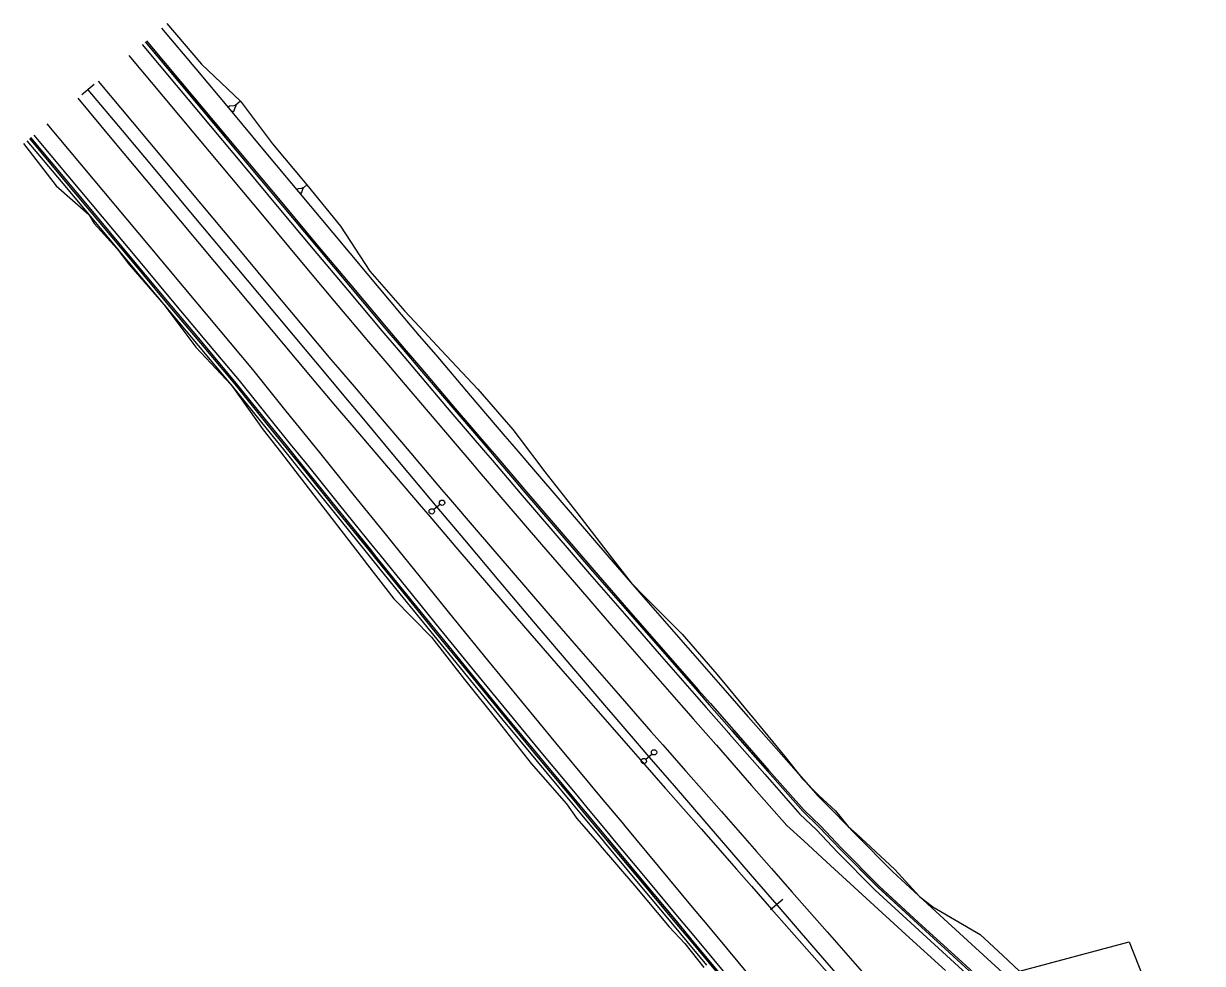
# Model space of a CAD drawing. Extents: x 383808 to 384559, y 802827 to 803490.
# Drawn here: x 383808.2 to 383918.7, y 803311.9 to 803400 of the extents above; entities that cross this region are included whole.
import ezdxf

# ---------------------------------------------------------------- set-up
doc = ezdxf.new("R2010")
doc.units = 0
doc.layers.get('0').update_dxf_attribs({"linetype": 'CONTINUOUS'})

msp = doc.modelspace()

# ---------------------------------------------------------------- linework, layer by layer
at = {"color": 3}
for p, q in [((383814.8135, 803394.2879), (383813.663, 803393.3255)), ((383879.3608, 803317.9273), (383878.2252, 803316.9473))]:
    msp.add_line(p, q, dxfattribs=at)
at = {"color": 7}
for p, q in [((383828.5355, 803392.7287), (383828.1826, 803392.4336)), ((383827.4427, 803392.1916), (383827.4443, 803392.2101)), ((383827.4478, 803392.1445), (383827.4427, 803392.1916)), ((383827.4443, 803392.2101), (383827.446, 803392.2286)), ((383827.446, 803392.2286), (383827.4577, 803392.2556)), ((383827.4698, 803392.0772), (383827.4478, 803392.1445)), ((383827.4577, 803392.2556), (383827.4678, 803392.264)), ((383827.4678, 803392.264), (383827.5065, 803392.2792)), ((383827.485, 803392.0385), (383827.4698, 803392.0772)), ((383827.5087, 803391.9898), (383827.485, 803392.0385)), ((383827.5065, 803392.2792), (383827.535, 803392.286)), ((383827.5576, 803391.9108), (383827.5087, 803391.9898)), ((383827.535, 803392.286), (383827.922, 803392.3355)), ((383827.6267, 803391.8486), (383827.5576, 803391.9108)), ((383827.6705, 803391.8168), (383827.6267, 803391.8486)), ((383827.7059, 803391.7949), (383827.6705, 803391.8168)), ((383827.7682, 803391.7614), (383827.7059, 803391.7949)), ((383827.8137, 803391.748), (383827.7682, 803391.7614)), ((383827.8322, 803391.7464), (383827.8137, 803391.748)), ((383827.8507, 803391.7447), (383827.8322, 803391.7464)), ((383827.8793, 803391.7515), (383827.8507, 803391.7447)), ((383827.8894, 803391.7599), (383827.8793, 803391.7515)), ((383827.9112, 803391.7953), (383827.8894, 803391.7599)), ((383827.9229, 803391.8223), (383827.9112, 803391.7953)), ((383827.922, 803392.3355), (383828.0364, 803392.3627)), ((383828.04, 803392.1944), (383827.9229, 803391.8223)), ((383828.0364, 803392.3627), (383828.0851, 803392.3863)), ((383828.087, 803392.3022), (383828.04, 803392.1944)), ((383828.0851, 803392.3863), (383828.1339, 803392.4099)), ((383828.1189, 803392.346), (383828.087, 803392.3022)), ((383828.1507, 803392.3898), (383828.1189, 803392.346)), ((383828.1339, 803392.4099), (383828.1826, 803392.4336)), ((383828.1826, 803392.4336), (383828.1507, 803392.3898)), ((383834.7457, 803384.8862), (383834.4671, 803384.6532)), ((383833.8829, 803384.4621), (383833.8842, 803384.4768)), ((383833.887, 803384.4249), (383833.8829, 803384.4621)), ((383833.8842, 803384.4768), (383833.8855, 803384.4914)), ((383833.8855, 803384.4914), (383833.8948, 803384.5126)), ((383833.9043, 803384.3718), (383833.887, 803384.4249)), ((383833.8948, 803384.5126), (383833.9027, 803384.5193)), ((383833.9027, 803384.5193), (383833.9333, 803384.5313)), ((383833.9164, 803384.3413), (383833.9043, 803384.3718)), ((383833.935, 803384.3028), (383833.9164, 803384.3413)), ((383833.9333, 803384.5313), (383833.9559, 803384.5367)), ((383833.9737, 803384.2404), (383833.935, 803384.3028)), ((383833.9559, 803384.5367), (383834.2614, 803384.5758)), ((383834.0282, 803384.1914), (383833.9737, 803384.2404)), ((383834.0628, 803384.1662), (383834.0282, 803384.1914)), ((383834.0908, 803384.149), (383834.0628, 803384.1662)), ((383834.14, 803384.1225), (383834.0908, 803384.149)), ((383834.1759, 803384.1119), (383834.14, 803384.1225)), ((383834.1905, 803384.1106), (383834.1759, 803384.1119)), ((383834.2051, 803384.1093), (383834.1905, 803384.1106)), ((383834.2277, 803384.1147), (383834.2051, 803384.1093)), ((383834.2356, 803384.1214), (383834.2277, 803384.1147)), ((383834.2528, 803384.1493), (383834.2356, 803384.1214)), ((383834.2621, 803384.1706), (383834.2528, 803384.1493)), ((383834.2614, 803384.5758), (383834.3517, 803384.5972)), ((383834.3546, 803384.4643), (383834.2621, 803384.1706)), ((383834.3517, 803384.5972), (383834.3902, 803384.6159)), ((383834.3916, 803384.5494), (383834.3546, 803384.4643)), ((383834.3902, 803384.6159), (383834.4286, 803384.6345)), ((383834.4168, 803384.584), (383834.3916, 803384.5494)), ((383834.442, 803384.6186), (383834.4168, 803384.584)), ((383834.4286, 803384.6345), (383834.4671, 803384.6532)), ((383834.4671, 803384.6532), (383834.442, 803384.6186))]:
    msp.add_line(p, q, dxfattribs=at)
at = {"color": 1}
for p, q in [((383847.2412, 803354.9441), (383846.6584, 803354.4566)), ((383867.1101, 803331.5579), (383866.5349, 803331.0615))]:
    msp.add_line(p, q, dxfattribs=at)
at = {"color": 1, "linetype": 'CONTINUOUS'}
for points in [[(383821.1416, 803399.5811), (383824.3496, 803395.746), (383827.5576, 803391.9108), (383830.7656, 803388.0756), (383833.9737, 803384.2404), (383837.1817, 803380.4053), (383840.3883, 803376.5718), (383843.5945, 803372.7535), (383845.3002, 803370.7533), (383846.8349, 803368.9536), (383850.0794, 803365.1489), (383853.3239, 803361.3442), (383853.9619, 803360.5959), (383856.5595, 803357.5563), (383859.8014, 803353.7798), (383863.0527, 803350.0115), (383866.3133, 803346.2514), (383869.5833, 803342.4996), (383872.8625, 803338.7561), (383873.9648, 803337.5019), (383876.0959, 803335.0792), (383876.1593, 803335.0071), (383879.4618, 803331.2526), (383882.6725, 803327.5967), (383884.1931, 803326.1268), (383886.2107, 803324.0176), (383889.6744, 803320.513), (383893.3439, 803317.1529), (383897.0565, 803313.7523), (383900, 803311.0561)], [(383819.6075, 803398.2979), (383822.8155, 803394.4627), (383826.0235, 803390.6276), (383829.2316, 803386.7924), (383832.4396, 803382.9572), (383835.6476, 803379.1221), (383838.8554, 803375.2872), (383842.0693, 803371.4598), (383843.7784, 803369.4556), (383845.3131, 803367.6559), (383848.5576, 803363.8512), (383851.802, 803360.0465), (383852.4404, 803359.2979), (383855.0403, 803356.2554), (383858.2855, 803352.4752), (383861.5401, 803348.7031), (383864.804, 803344.9392), (383868.0772, 803341.1836), (383871.3597, 803337.4364), (383872.4628, 803336.1814), (383874.5941, 803333.7583), (383874.6576, 803333.6861), (383877.9601, 803329.9317), (383881.2479, 803326.193), (383882.7791, 803324.7124), (383884.7736, 803322.6266), (383888.2873, 803319.0722), (383891.993, 803315.6781), (383895.7056, 803312.2775), (383899.4182, 803308.8769)], [(383808.869, 803389.3154), (383812.077, 803385.4803), (383815.2851, 803381.6451), (383818.4931, 803377.8099), (383821.7011, 803373.9747), (383824.9092, 803370.1396), (383828.1151, 803366.3069), (383831.2543, 803362.4185), (383832.9097, 803360.3681), (383834.3956, 803358.5276), (383837.537, 803354.6366), (383840.6783, 803350.7456), (383841.2965, 803349.98), (383843.8323, 803346.8458), (383846.9983, 803342.9508), (383850.1742, 803339.0635), (383853.36, 803335.1841), (383856.5555, 803331.3124), (383859.7609, 803327.4486), (383860.838, 803326.1546), (383862.9038, 803323.6747), (383862.9653, 803323.6008), (383866.166, 803319.7585), (383869.3667, 803315.9162), (383870.7264, 803314.284), (383872.5674, 803312.0739), (383875.768, 803308.2316)], [(383808.5238, 803389.0267), (383811.7319, 803385.1915), (383814.9399, 803381.3564), (383818.1479, 803377.5212), (383821.356, 803373.686), (383824.564, 803369.8508), (383827.7674, 803366.0212), (383830.9042, 803362.1359), (383832.5596, 803360.0854), (383834.0455, 803358.2449), (383837.1868, 803354.3539), (383840.3282, 803350.463), (383840.9464, 803349.6972), (383843.4828, 803346.5624), (383846.6495, 803342.6665), (383849.8261, 803338.7784), (383853.0126, 803334.898), (383856.2088, 803331.0255), (383859.4149, 803327.1608), (383860.4922, 803325.8666), (383862.5581, 803323.3867), (383862.6196, 803323.3128), (383865.8203, 803319.4705), (383869.0209, 803315.6282), (383870.3806, 803313.9959), (383872.2216, 803311.7859)]]:
    msp.add_lwpolyline(points, dxfattribs=at)
at = {"color": 7, "linetype": 'CONTINUOUS'}
for points in [[(383821.6409, 803399.9988), (383824.894, 803396.2014), (383828.5355, 803392.7287), (383831.5439, 803388.7266), (383834.7457, 803384.8862), (383837.9155, 803381.0191), (383840.6718, 803376.8094), (383843.9357, 803373.0429), (383845.7393, 803371.1278), (383847.3617, 803369.4028), (383850.7823, 803365.7483), (383854.0578, 803361.9701), (383854.6715, 803361.2013), (383857.0639, 803357.9882), (383860.148, 803354.078), (383863.1975, 803350.1368), (383865.1556, 803347.5865), (383866.3929, 803346.3206), (383869.9263, 803342.7994), (383873.1873, 803339.0413), (383874.2552, 803337.7572), (383876.32, 803335.2764), (383876.3815, 803335.2025), (383879.5607, 803331.3396), (383881.2207, 803329.2498), (383882.75, 803327.673), (383884.3027, 803326.2365), (383885.4964, 803324.7643), (383886.2717, 803324.0767), (383889.8813, 803320.7279), (383892.1869, 803318.2123), (383893.4367, 803317.2542), (383897.875, 803314.646), (383900, 803312.6682)], [(383819.6113, 803398.3011), (383822.8194, 803394.466), (383826.0274, 803390.6308), (383829.2354, 803386.7956), (383832.4434, 803382.9604), (383835.6515, 803379.1253), (383838.8593, 803375.2904), (383842.0731, 803371.463), (383843.7822, 803369.4588), (383845.3169, 803367.6591), (383848.5614, 803363.8544), (383851.8058, 803360.0497), (383852.4442, 803359.3011), (383855.0441, 803356.2587), (383858.2893, 803352.4784), (383861.5438, 803348.7063), (383864.8077, 803344.9425), (383868.081, 803341.1869), (383871.3635, 803337.4397), (383872.4665, 803336.1847), (383874.5979, 803333.7616), (383874.6614, 803333.6894), (383877.9638, 803329.935), (383881.2515, 803326.1965), (383882.7826, 803324.7159), (383884.7772, 803322.6301), (383888.2908, 803319.0758), (383891.9964, 803315.6817), (383895.709, 803312.2812), (383899.4215, 803308.8806)], [(383819.7225, 803398.3942), (383822.9306, 803394.559), (383826.1386, 803390.7238), (383829.3466, 803386.8886), (383832.5547, 803383.0535), (383835.7627, 803379.2183), (383838.9704, 803375.3835), (383842.1837, 803371.5568), (383843.8925, 803369.5529), (383845.4272, 803367.7532), (383848.6717, 803363.9485), (383851.9162, 803360.1438), (383852.5545, 803359.3953), (383855.1542, 803356.353), (383858.3992, 803352.573), (383861.6535, 803348.8012), (383864.9172, 803345.0376), (383868.1902, 803341.2823), (383871.4724, 803337.5353), (383872.5754, 803336.2804), (383874.7068, 803333.8574), (383874.7702, 803333.7852), (383878.0727, 803330.0308), (383881.3547, 803326.2983), (383882.8851, 803324.8185), (383884.8813, 803322.7309), (383888.3914, 803319.1802), (383892.0943, 803315.7887), (383895.8069, 803312.3881), (383899.5195, 803308.9875)], [(383818.0734, 803397.0147), (383821.2814, 803393.1795), (383824.4895, 803389.3444), (383827.6975, 803385.5092), (383830.9055, 803381.674), (383834.1136, 803377.8388), (383837.3216, 803374.0037), (383840.5369, 803370.1746), (383842.2467, 803368.1696), (383843.7814, 803366.3699), (383847.0258, 803362.5652), (383850.2703, 803358.7605), (383850.9087, 803358.0119), (383853.5111, 803354.9664), (383856.7596, 803351.1823), (383860.0174, 803347.4064), (383863.2845, 803343.6387), (383866.561, 803339.8794), (383869.8468, 803336.1283), (383870.9509, 803334.8721), (383873.0823, 803332.449), (383873.1458, 803332.3768), (383876.4483, 803328.6224), (383879.7507, 803324.8679), (383881.3279, 803323.4233), (383883.4633, 803321.4673), (383887.1758, 803318.0667), (383890.8884, 803314.6661), (383894.601, 803311.2656)], [(383815.197, 803394.6087), (383818.4051, 803390.7735), (383821.6131, 803386.9383), (383824.8211, 803383.1032), (383828.0292, 803379.268), (383831.2372, 803375.4328), (383834.4452, 803371.5976), (383837.0116, 803368.5295), (383837.6605, 803367.7686), (383839.3703, 803365.7636), (383840.905, 803363.9639), (383844.1495, 803360.1592), (383847.3939, 803356.3545), (383848.0323, 803355.6058), (383850.6396, 803352.5546), (383853.8941, 803348.7633), (383857.1579, 803344.9803), (383860.4312, 803341.2055), (383863.7137, 803337.439), (383867.0057, 803333.6808), (383868.1118, 803332.4222), (383870.2432, 803329.9991), (383870.3067, 803329.9269), (383873.6091, 803326.1725), (383876.9116, 803322.418), (383878.3145, 803320.8231), (383880.2141, 803318.6636), (383883.5165, 803314.9091), (383886.819, 803311.1546)], [(383813.2795, 803393.0047), (383816.4875, 803389.1695), (383819.6955, 803385.3343), (383822.9035, 803381.4991), (383826.1116, 803377.664), (383829.3196, 803373.8288), (383832.5276, 803369.9936), (383835.0941, 803366.9255), (383835.7429, 803366.1646), (383837.4527, 803364.1596), (383838.9874, 803362.3599), (383842.2319, 803358.5552), (383845.4763, 803354.7505), (383846.1147, 803354.0018), (383848.7252, 803350.9467), (383851.9837, 803347.1507), (383855.2516, 803343.3629), (383858.5289, 803339.5833), (383861.8156, 803335.8121), (383865.1115, 803332.0491), (383866.219, 803330.789), (383868.3504, 803328.3658), (383868.4139, 803328.2937), (383871.7164, 803324.5392), (383875.0189, 803320.7848), (383876.4218, 803319.1898), (383878.3213, 803317.0303), (383881.6238, 803313.2759), (383884.9263, 803309.5214)], [(383810.4031, 803390.5986), (383813.6111, 803386.7635), (383816.8191, 803382.9283), (383820.0272, 803379.0931), (383823.2352, 803375.258), (383826.4432, 803371.4228), (383829.6512, 803367.5876), (383832.7926, 803363.6966), (383834.448, 803361.6462), (383835.9339, 803359.8057), (383839.0752, 803355.9147), (383842.2166, 803352.0238), (383842.8347, 803351.2581), (383845.368, 803348.127), (383848.5308, 803344.2358), (383851.7035, 803340.3524), (383854.886, 803336.4767), (383858.0783, 803332.6089), (383861.2805, 803328.7489), (383862.3566, 803327.4561), (383864.4223, 803324.9762), (383864.4838, 803324.9024), (383867.6845, 803321.0601), (383870.8852, 803317.2178), (383872.2448, 803315.5855), (383874.0858, 803313.3755), (383877.2865, 803309.5332)], [(383808.8652, 803389.3122), (383812.0732, 803385.4771), (383815.2812, 803381.6419), (383818.4893, 803377.8067), (383821.6973, 803373.9715), (383824.9053, 803370.1364), (383828.1112, 803366.3038), (383831.2504, 803362.4154), (383832.9058, 803360.365), (383834.3918, 803358.5244), (383837.5331, 803354.6335), (383840.6744, 803350.7425), (383841.2926, 803349.9768), (383843.8284, 803346.8427), (383846.9945, 803342.9476), (383850.1704, 803339.0604), (383853.3561, 803335.1809), (383856.5517, 803331.3092), (383859.7571, 803327.4454), (383860.8342, 803326.1514), (383862.9, 803323.6715), (383862.9615, 803323.5976), (383866.1622, 803319.7553), (383869.3628, 803315.913), (383870.7225, 803314.2808), (383872.5635, 803312.0707), (383875.7642, 803308.2284)], [(383808.2088, 803388.7631), (383811.2588, 803384.7959), (383814.3116, 803382.1075), (383814.8247, 803381.26), (383816.9945, 803378.9001), (383818.0833, 803377.4671), (383821.3418, 803373.6742), (383824.366, 803369.6852), (383827.6344, 803366.1803), (383827.7588, 803366.0141), (383830.665, 803361.9428), (383832.2949, 803359.8718), (383833.7389, 803357.9974), (383836.7939, 803354.0367), (383839.8481, 803350.0754), (383840.4329, 803349.2825), (383842.8962, 803346.0869), (383846.4522, 803342.5058), (383849.5378, 803338.5422), (383852.6781, 803334.6227), (383855.7964, 803330.6842), (383859.0873, 803326.8883), (383860.0627, 803325.509), (383862.1805, 803323.0721), (383862.2423, 803322.9985), (383865.4952, 803319.1997), (383868.71, 803315.3692), (383870.1732, 803313.8232), (383871.9678, 803311.5745)], [(383808.754, 803389.2192), (383811.962, 803385.384), (383815.17, 803381.5488), (383818.378, 803377.7137), (383821.5861, 803373.8785), (383824.7941, 803370.0433), (383827.9992, 803366.2117), (383831.1376, 803362.3243), (383832.793, 803360.2739), (383834.2789, 803358.4333), (383837.4203, 803354.5424), (383840.5616, 803350.6514), (383841.1798, 803349.8857), (383843.7158, 803346.7513), (383846.8821, 803342.856), (383850.0582, 803338.9685), (383853.2442, 803335.0887), (383856.44, 803331.2168), (383859.6456, 803327.3526), (383860.7228, 803326.0586), (383862.7886, 803323.5787), (383862.8501, 803323.5048), (383866.0508, 803319.6625), (383869.2514, 803315.8202), (383870.6111, 803314.188), (383872.4521, 803311.9779), (383875.6528, 803308.1356)], [(383900, 803312.6682), (383901.5608, 803311.2156), (383911.827, 803313.9675), (383914.047, 803308.3548), (383916.2521, 803303.5768), (383918.6959, 803300)]]:
    msp.add_lwpolyline(points, dxfattribs=at)
at = {"color": 2, "linetype": 'CONTINUOUS'}
for points in [[(383819.316, 803398.0541), (383822.524, 803394.2189), (383825.7321, 803390.3838), (383828.9401, 803386.5486), (383832.1481, 803382.7134), (383835.3562, 803378.8782), (383838.5642, 803375.0431), (383841.7795, 803371.214), (383843.4893, 803369.209), (383845.024, 803367.4093), (383848.2684, 803363.6046), (383851.5129, 803359.7999), (383852.1513, 803359.0513), (383854.7517, 803356.0083), (383857.9975, 803352.2273), (383861.2527, 803348.4545), (383864.5172, 803344.6899), (383867.7911, 803340.9336), (383871.0742, 803337.1856), (383872.1774, 803335.9305), (383874.3088, 803333.5073), (383874.3723, 803333.4352), (383877.6748, 803329.6807), (383880.9772, 803325.9263), (383882.5104, 803324.4437), (383884.5005, 803322.3623), (383888.0238, 803318.7984), (383891.7364, 803315.3978), (383895.4489, 803311.9973), (383899.1615, 803308.5967)], [(383809.1605, 803389.5592), (383812.3685, 803385.7241), (383815.5765, 803381.8889), (383818.7846, 803378.0537), (383821.9926, 803374.2186), (383825.2006, 803370.3834), (383828.4087, 803366.5482), (383831.55, 803362.6572), (383833.2054, 803360.6068), (383834.6913, 803358.7663), (383837.8326, 803354.8753), (383840.974, 803350.9844), (383841.5921, 803350.2187), (383844.1275, 803347.0851), (383847.2929, 803343.1908), (383850.4682, 803339.3043), (383853.6533, 803335.4256), (383856.8483, 803331.5546), (383860.0531, 803327.6916), (383861.1301, 803326.3977), (383863.1958, 803323.9179), (383863.2573, 803323.844), (383866.458, 803320.0017), (383869.6587, 803316.1594), (383871.0183, 803314.5272), (383872.8593, 803312.3171), (383876.06, 803308.4748)]]:
    msp.add_lwpolyline(points, dxfattribs=at)
at = {"color": 3, "linetype": 'CONTINUOUS'}
msp.add_lwpolyline([(383814.2382, 803393.8067), (383817.4463, 803389.9715), (383820.6543, 803386.1363), (383823.8623, 803382.3012), (383827.0704, 803378.466), (383830.2784, 803374.6308), (383833.4864, 803370.7956), (383836.6945, 803366.9605), (383838.385, 803364.9394), (383839.9025, 803363.1253), (383843.1105, 803359.2901), (383846.3185, 803355.4549), (383846.9498, 803354.7003), (383849.5297, 803351.6224), (383852.7502, 803347.7977), (383855.9802, 803343.981), (383859.2198, 803340.1725), (383862.4689, 803336.372), (383865.7275, 803332.5797), (383866.8225, 803331.3097), (383868.9307, 803328.8665), (383868.9935, 803328.7938), (383872.26, 803325.0083), (383875.5265, 803321.2228), (383876.9141, 803319.6147), (383878.793, 803317.4373), (383882.0595, 803313.6518), (383885.326, 803309.8663)], dxfattribs=at)
at = {"color": 1}
for centre, radius in [((383847.4312, 803355.103), 0.2477), ((383846.4668, 803354.2963), 0.2497), ((383867.2977, 803331.7197), 0.2477), ((383866.3458, 803330.8984), 0.2497)]:
    msp.add_circle(centre, radius, dxfattribs=at)

doc.saveas('drawing.dxf')
